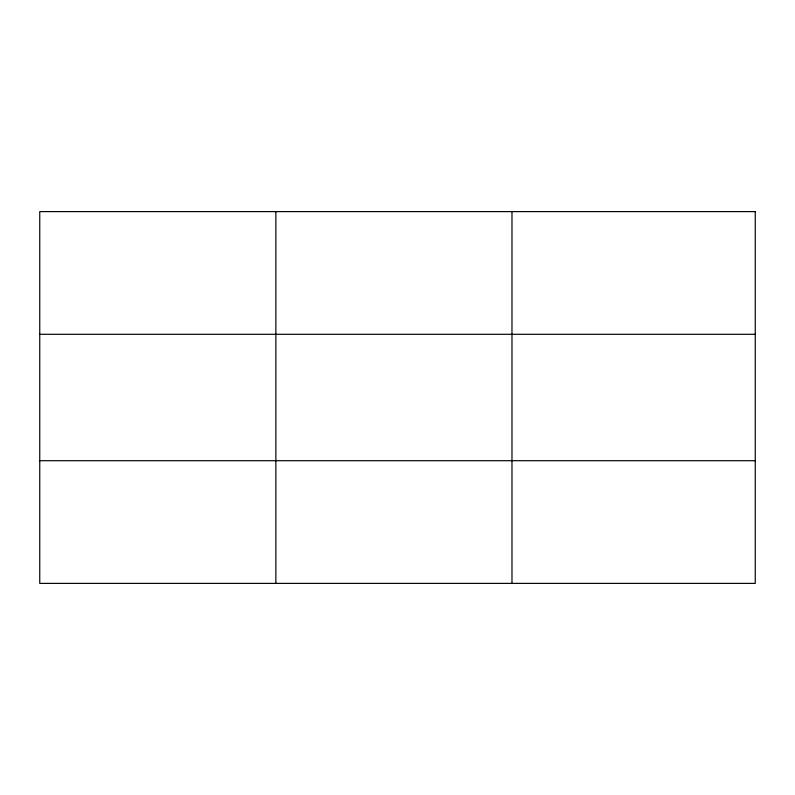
<?xml version="1.0" encoding="UTF-8"?>
<svg xmlns="http://www.w3.org/2000/svg" width="795" height="795" viewBox="0 0 795 795"><rect width="100%" height="100%" fill="white"/><g stroke="black" fill="none" stroke-linecap="round" stroke-linejoin="round"><path stroke-width="1.19" d="M275.865 583.391L275.865 211.609M511.98 583.391L511.98 211.609M39.75 334.297L755.25 334.297M39.75 460.703L755.25 460.703M755.25 211.609L755.25 583.391L39.75 583.391L39.75 211.609L755.25 211.609"/></g></svg>
